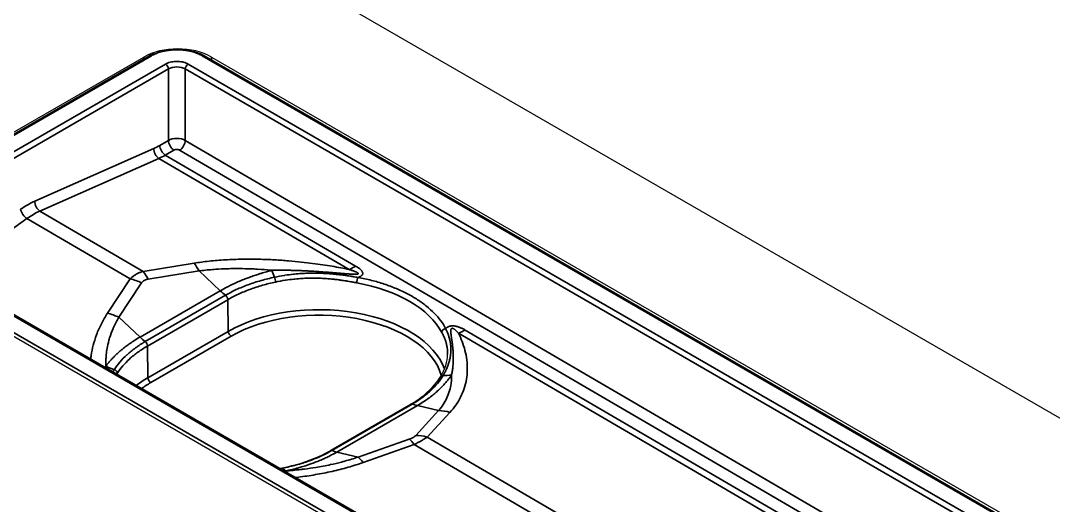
# Model space of a CAD drawing. Header units: millimetres. Extents: x 68 to 2000, y 100 to 2870.
# Drawn here: x 1221.6 to 1286.1, y 931.3 to 961.6 of the extents above; entities that cross this region are included whole.
import ezdxf

# ---------------------------------------------------------------- set-up
doc = ezdxf.new("R2010")
doc.units = ezdxf.units.MM
doc.header["$LTSCALE"] = 10
doc.layers.add('_Sichtbarkanten', color=7, linetype='Continuous', lineweight=25)
doc.layers.add('Sichtbar schmal (ISO)', color=7, linetype='Continuous', lineweight=35)

msp = doc.modelspace()

# ---------------------------------------------------------------- linework, layer by layer
at = {"layer": '_Sichtbarkanten'}
for p, q in [((1221.764, 974.182), (1539.962, 790.47)), ((1211.963, 949.219), (1229.647, 959.429)), ((1212.218, 949.483), (1229.295, 959.342)), ((1233.079, 959.429), (1514.514, 796.943)), ((1233.537, 959.342), (1514.259, 797.267)), ((1494.532, 785.413), (1213.109, 947.893)), ((1492.939, 784.959), (1212.218, 947.033)), ((1245.979, 937.656), (1240.955, 934.755))]:
    msp.add_line(p, q, dxfattribs=at)
msp.add_ellipse((1231.416, 958.117), major_axis=(-3, 0), ratio=0.57735, start_param=3.926991, end_param=5.497787, dxfattribs=at)
for points in [[(1229.647, 959.429), (1229.741, 959.484), (1229.842, 959.533), (1229.948, 959.577)], [(1247.837, 939.363), (1248.123, 939.835), (1248.272, 940.317), (1248.281, 940.772)], [(1237.786, 933.646), (1237.842, 933.656), (1237.899, 933.667), (1237.955, 933.678)]]:
    msp.add_open_spline(points, degree=3, dxfattribs=at)
for points, knots in [([(1232.354, 959.72), (1232.458, 959.692), (1232.558, 959.661), (1232.806, 959.57), (1232.949, 959.504), (1233.079, 959.429)], [0.5790483, 0.5790483, 0.5790483, 0.5790483, 0.646482, 0.646482, 0.7526541, 0.7526541, 0.7526541, 0.7526541]), ([(1245.979, 937.656), (1246.582, 938.004), (1247.091, 938.415), (1247.607, 939.018), (1247.731, 939.189), (1247.837, 939.363)], [0, 0, 0, 0, 0.5178966, 0.5178966, 0.7138598, 0.7138598, 0.7138598, 0.7138598]), ([(1237.955, 933.678), (1238.771, 933.837), (1239.548, 934.08), (1240.483, 934.499), (1240.726, 934.623), (1240.955, 934.755)], [0, 0, 0, 0, 0.5207502, 0.5207502, 0.7170145, 0.7170145, 0.7170145, 0.7170145])]:
    msp.add_open_spline(points, degree=3, knots=knots, dxfattribs=at)
at = {"layer": 'Sichtbar schmal (ISO)'}
for p, q in [((1229.772, 959.417), (1212.088, 949.207)), ((1230.656, 958.9), (1212.984, 948.697)), ((1229.295, 959.342), (1229.295, 959.226)), ((1232.07, 958.9), (1513.493, 796.42)), ((1514.389, 796.93), (1232.954, 959.417)), ((1233.537, 959.165), (1233.537, 959.342)), ((1230.833, 958.597), (1213.161, 948.394)), ((1230.833, 958.597), (1230.833, 954.131)), ((1513.316, 796.118), (1231.893, 958.597)), ((1231.893, 958.597), (1231.893, 954.13)), ((1230.833, 954.131), (1230.291, 953.819)), ((1338.016, 892.207), (1231.893, 954.13)), ((1229.928, 953.633), (1222.492, 950.342)), ((1231.184, 953.527), (1230.643, 953.215)), ((1230.643, 953.215), (1242.533, 946.278)), ((1337.66, 891.603), (1231.538, 953.526)), ((1230.239, 953.009), (1222.803, 949.717)), ((1230.239, 953.009), (1242.13, 946.072)), ((1221.996, 949.251), (1216.966, 945.666)), ((1228.451, 945.485), (1221.996, 949.251)), ((1229.258, 945.951), (1222.803, 949.717)), ((1212.088, 947.37), (1493.523, 784.884)), ((1494.407, 785.401), (1212.984, 947.88)), ((1232.445, 946.462), (1229.258, 945.951)), ((1228.451, 945.485), (1227.027, 943.334)), ((1232.751, 945.977), (1229.564, 945.466)), ((1232.751, 945.977), (1234.077, 944.742)), ((1229.161, 945.233), (1227.737, 943.082)), ((1234.077, 944.742), (1229.064, 941.848)), ((1234.403, 944.459), (1229.389, 941.564)), ((1234.548, 944.182), (1229.527, 941.284)), ((1234.577, 942.204), (1234.548, 944.182)), ((1227.737, 943.082), (1229.064, 941.848)), ((1234.577, 942.204), (1229.557, 939.305)), ((1325.618, 897.807), (1249.376, 942.286)), ((1234.754, 941.901), (1229.734, 939.003)), ((1325.215, 897.6), (1248.973, 942.08)), ((1229.557, 939.305), (1229.527, 941.284)), ((1241.045, 934.758), (1246.072, 937.66)), ((1246.392, 937.566), (1241.365, 934.663)), ((1246.295, 935.705), (1247.72, 937.25)), ((1247.72, 937.25), (1246.392, 937.566)), ((1247.005, 935.598), (1248.43, 937.143)), ((1242.693, 934.348), (1245.891, 935.472)), ((1243, 934.008), (1246.198, 935.132)), ((1311.536, 897.014), (1246.198, 935.132)), ((1312.343, 897.479), (1247.005, 935.598)), ((1242.693, 934.348), (1241.365, 934.663))]:
    msp.add_line(p, q, dxfattribs=at)
for centre, major_axis, ratio, start_param, end_param in [((1229.772, 959.213), (-0.125, 0.217), 0.57735, 5.497787, 6.283185), ((1230.656, 958.696), (0.125, -0.217), 0.57735, 0.802851, 2.356194), ((1232.07, 958.696), (-0.125, -0.217), 0.57735, 3.926991, 5.480334), ((1232.954, 959.213), (0.125, 0.217), 0.57735, 0, 0.785398), ((1231.363, 958.287), (-0.75, 0), 0.584359, 3.927157, 5.497639), ((1230.236, 957.524), (-2.19, -3.93), 0.587338, 0.662122, 0.776517), ((1230.645, 953.622), (-0.25, 0.433), 0.57735, 0.802851, 2.350959), ((1231.363, 953.831), (-0.75, 0.001), 0.564858, 3.927945, 5.498499), ((1231.186, 953.934), (-0.25, 0.433), 0.57735, 0.802851, 2.350959), ((1231.54, 953.933), (0.252, 0.432), 0.574372, 3.929641, 5.482984), ((1230.281, 953.436), (-0.202, 0.457), 0.638319, 0.867947, 2.416202), ((1230.589, 957.327), (-2.442, -4.362), 0.586051, 0.663298, 0.777689), ((1222.115, 945.587), (-2.676, -4.803), 0.587338, 3.803714, 4.032507), ((1222.845, 950.145), (-0.202, 0.457), 0.638319, 0.867947, 2.416202), ((1221.958, 949.632), (-0.29, 0.407), 0.508834, 0.750857, 2.299113), ((1222.469, 945.39), (-2.424, -4.371), 0.588623, 3.802531, 4.031336), ((1232.234, 944.323), (0.396, -2.468), 0.393811, 2.240031, 2.552528), ((1237.783, 948.976), (-0.844, 4.928), 0.2363, 2.173153, 2.288257), ((1242.552, 950.35), (-2.52, -4.319), 0.574314, 0.673631, 0.787998), ((1228.644, 943.579), (2.085, -1.38), 0.678392, 1.764791, 2.077288), ((1229.047, 943.812), (0.396, -2.468), 0.393812, 2.240031, 2.552527), ((1237.445, 945.416), (0.052, -0.244), 0.269756, 0.94211, 2.277777), ((1242.685, 945.368), (-0.045, -0.246), 0.23833, 3.782078, 5.332977), ((1235.111, 948.049), (-2.5, 4.33), 0.57735, 2.059502, 2.154544), ((1240.236, 940.78), (8.044, -0.038), 0.580459, 0.302764, 1.273865), ((1240.237, 938.936), (8.004, 0), 0.57735, 0.199414, 2.356194), ((1240.237, 938.736), (7.754, 0), 0.57735, 0.161447, 2.356194), ((1227.22, 941.428), (2.085, -1.38), 0.678392, 1.764791, 2.077288), ((1234.754, 942.105), (-0.125, 0.217), 0.57735, 0.802851, 2.356194), ((1248.16, 942.175), (-0.221, -0.117), 0.777335, 4.316243, 5.872026), ((1249.394, 946.358), (2.519, 4.319), 0.574305, 3.815214, 3.929583), ((1230.097, 945.155), (-2.5, 4.33), 0.57735, 2.059502, 2.154544), ((1229.352, 941.383), (0.121, -0.219), 0.577897, 0.813796, 2.165345), ((1228.487, 943.609), (4.439, -2.301), 0.78055, 4.764642, 4.879746), ((1227.404, 939.619), (0.212, -0.133), 0.773952, 0.466575, 1.802244), ((1235.217, 936.038), (-8.004, 0), 0.57735, 5.497787, 5.637259), ((1235.217, 935.837), (-7.754, 0), 0.57735, 5.497787, 5.609846), ((1229.734, 939.207), (-0.125, 0.217), 0.57735, 0.802851, 2.356194), ((1248.05, 939.233), (-0.214, 0.13), 0.76132, 5.358489, 6.283188), ((1247.001, 943.601), (-4.437, 2.305), 0.780416, 2.166146, 2.280298), ((1246.104, 937.439), (-0.125, 0.217), 0.589755, 5.691361, 6.283682), ((1245.394, 942.058), (-2.5, 4.33), 0.57735, 2.549208, 2.642415), ((1248.219, 935.004), (-1.838, 1.695), 0.802198, 5.25698, 5.569476), ((1246.794, 933.459), (-1.838, 1.695), 0.802198, 5.25698, 5.569476), ((1246.391, 933.226), (-0.829, 2.359), 0.270007, 5.552685, 5.865182), ((1240.366, 939.156), (-2.5, 4.33), 0.57735, 2.549208, 2.642415), ((1243.192, 932.101), (-0.829, 2.359), 0.270006, 5.552685, 5.865181), ((1237.7, 938.231), (0.846, -4.928), 0.23675, 5.857087, 5.971233)]:
    msp.add_ellipse(centre, major_axis=major_axis, ratio=ratio, start_param=start_param, end_param=end_param, dxfattribs=at)
for points, knots in [([(1232.954, 959.417), (1232.878, 959.461), (1232.798, 959.501), (1232.713, 959.538), (1232.627, 959.575), (1232.537, 959.608), (1232.443, 959.638), (1232.35, 959.667), (1232.254, 959.693), (1232.154, 959.714), (1232.055, 959.736), (1231.954, 959.753), (1231.85, 959.767), (1231.847, 959.767), (1231.845, 959.767), (1231.842, 959.768), (1231.741, 959.78), (1231.639, 959.789), (1231.536, 959.794), (1231.532, 959.794), (1231.528, 959.794), (1231.524, 959.794), (1231.422, 959.798), (1231.321, 959.799), (1231.219, 959.795), (1231.214, 959.795), (1231.208, 959.794), (1231.202, 959.794), (1231.102, 959.79), (1231.003, 959.782), (1230.905, 959.77), (1230.898, 959.769), (1230.891, 959.769), (1230.884, 959.768), (1230.788, 959.756), (1230.692, 959.74), (1230.6, 959.72), (1230.592, 959.719), (1230.583, 959.717), (1230.575, 959.715), (1230.482, 959.695), (1230.392, 959.672), (1230.304, 959.645), (1230.297, 959.643), (1230.29, 959.64), (1230.283, 959.638), (1230.193, 959.61), (1230.107, 959.578), (1230.025, 959.543), (1230.021, 959.541), (1230.017, 959.54), (1230.013, 959.538), (1229.928, 959.501), (1229.848, 959.461), (1229.772, 959.417)], [0, 0, 0, 0, 0.090909, 0.090909, 0.090909, 0.181748, 0.181748, 0.181748, 0.271516, 0.271516, 0.271516, 0.361211, 0.361211, 0.361211, 0.363636, 0.363636, 0.363636, 0.450924, 0.450924, 0.450924, 0.454545, 0.454545, 0.454545, 0.540645, 0.540645, 0.540645, 0.545455, 0.545455, 0.545455, 0.63041, 0.63041, 0.63041, 0.636364, 0.636364, 0.636364, 0.719986, 0.719986, 0.719986, 0.727273, 0.727273, 0.727273, 0.811363, 0.811363, 0.811363, 0.818182, 0.818182, 0.818182, 0.904885, 0.904885, 0.904885, 0.909091, 0.909091, 0.909091, 1, 1, 1, 1]), ([(1232.07, 958.9), (1232.03, 958.923), (1231.986, 958.944), (1231.939, 958.963), (1231.892, 958.982), (1231.841, 958.999), (1231.788, 959.014), (1231.735, 959.028), (1231.68, 959.04), (1231.623, 959.049), (1231.566, 959.058), (1231.509, 959.064), (1231.451, 959.066), (1231.393, 959.069), (1231.335, 959.069), (1231.277, 959.067), (1231.219, 959.064), (1231.162, 959.058), (1231.105, 959.049), (1231.048, 959.04), (1230.993, 959.029), (1230.94, 959.014), (1230.886, 959), (1230.835, 958.983), (1230.788, 958.964), (1230.74, 958.944), (1230.697, 958.923), (1230.656, 958.9)], [0, 0, 0, 0, 0.111111, 0.111111, 0.111111, 0.222222, 0.222222, 0.222222, 0.333333, 0.333333, 0.333333, 0.444444, 0.444444, 0.444444, 0.555556, 0.555556, 0.555556, 0.666667, 0.666667, 0.666667, 0.777778, 0.777778, 0.777778, 0.888889, 0.888889, 0.888889, 1, 1, 1, 1]), ([(1237.302, 946.019), (1237.278, 946.022), (1237.253, 946.024), (1237.229, 946.026), (1236.966, 946.051), (1236.694, 946.071), (1236.414, 946.088), (1236.318, 946.093), (1236.221, 946.098), (1236.123, 946.103), (1235.909, 946.112), (1235.691, 946.119), (1235.471, 946.122), (1235.298, 946.125), (1235.123, 946.126), (1234.95, 946.124), (1234.803, 946.123), (1234.658, 946.12), (1234.513, 946.116), (1234.268, 946.109), (1234.027, 946.097), (1233.793, 946.081), (1233.725, 946.076), (1233.657, 946.071), (1233.59, 946.066), (1233.295, 946.042), (1233.016, 946.012), (1232.751, 945.977)], [0.0000012, 0.0000012, 0.0000012, 0.0000012, 0.0169782, 0.0169782, 0.0169782, 0.2, 0.2, 0.2, 0.2626292, 0.2626292, 0.2626292, 0.4, 0.4, 0.4, 0.5086743, 0.5086743, 0.5086743, 0.6, 0.6, 0.6, 0.7546445, 0.7546445, 0.7546445, 0.8, 0.8, 0.8, 1, 1, 1, 1]), ([(1237.302, 946.019), (1237.27, 946.011), (1237.239, 946.002), (1237.207, 945.993), (1237.124, 945.971), (1237.041, 945.948), (1236.959, 945.924), (1236.846, 945.891), (1236.734, 945.858), (1236.623, 945.823), (1236.594, 945.814), (1236.564, 945.805), (1236.535, 945.796), (1236.454, 945.77), (1236.374, 945.744), (1236.295, 945.718), (1236.187, 945.682), (1236.08, 945.645), (1235.972, 945.606), (1235.941, 945.595), (1235.909, 945.584), (1235.878, 945.572), (1235.801, 945.544), (1235.722, 945.514), (1235.643, 945.484), (1235.531, 945.44), (1235.416, 945.394), (1235.296, 945.344), (1235.279, 945.336), (1235.262, 945.329), (1235.245, 945.322), (1235.142, 945.278), (1235.035, 945.23), (1234.924, 945.179), (1234.833, 945.138), (1234.74, 945.093), (1234.644, 945.045), (1234.603, 945.025), (1234.561, 945.004), (1234.519, 944.982), (1234.377, 944.91), (1234.229, 944.83), (1234.077, 944.742)], [0.0000016, 0.0000016, 0.0000016, 0.0000016, 0.0305724, 0.0305724, 0.0305724, 0.1111111, 0.1111111, 0.1111111, 0.2222222, 0.2222222, 0.2222222, 0.2516769, 0.2516769, 0.2516769, 0.3333333, 0.3333333, 0.3333333, 0.4444444, 0.4444444, 0.4444444, 0.4764553, 0.4764553, 0.4764553, 0.5555556, 0.5555556, 0.5555556, 0.6666667, 0.6666667, 0.6666667, 0.6824604, 0.6824604, 0.6824604, 0.7777778, 0.7777778, 0.7777778, 0.8556233, 0.8556233, 0.8556233, 0.8888889, 0.8888889, 0.8888889, 1, 1, 1, 1]), ([(1242.13, 946.072), (1242.162, 946.061), (1242.194, 946.051), (1242.223, 946.042), (1242.252, 946.032), (1242.28, 946.023), (1242.307, 946.013), (1242.333, 946.004), (1242.358, 945.995), (1242.382, 945.987), (1242.405, 945.978), (1242.428, 945.97), (1242.449, 945.962), (1242.47, 945.953), (1242.489, 945.945), (1242.508, 945.938), (1242.526, 945.93), (1242.543, 945.923), (1242.559, 945.916), (1242.575, 945.908), (1242.59, 945.901), (1242.603, 945.895), (1242.617, 945.888), (1242.629, 945.881), (1242.64, 945.875), (1242.65, 945.869), (1242.66, 945.863), (1242.668, 945.857), (1242.676, 945.851), (1242.682, 945.846), (1242.687, 945.841), (1242.693, 945.836), (1242.696, 945.831), (1242.699, 945.827), (1242.701, 945.823), (1242.703, 945.819), (1242.703, 945.815), (1242.703, 945.811), (1242.701, 945.807), (1242.699, 945.804), (1242.696, 945.801), (1242.692, 945.798), (1242.687, 945.795), (1242.681, 945.792), (1242.674, 945.789), (1242.664, 945.786), (1242.655, 945.784), (1242.644, 945.781), (1242.631, 945.78), (1242.63, 945.779), (1242.628, 945.779), (1242.626, 945.779), (1242.614, 945.777), (1242.601, 945.776), (1242.587, 945.775), (1242.585, 945.775), (1242.583, 945.775), (1242.58, 945.775), (1242.566, 945.774), (1242.55, 945.773), (1242.533, 945.773), (1242.53, 945.773), (1242.527, 945.773), (1242.524, 945.772), (1242.506, 945.772), (1242.488, 945.772), (1242.468, 945.772), (1242.464, 945.772), (1242.461, 945.772), (1242.457, 945.772), (1242.437, 945.773), (1242.416, 945.773), (1242.394, 945.774), (1242.39, 945.774), (1242.385, 945.774), (1242.381, 945.774), (1242.359, 945.775), (1242.335, 945.776), (1242.311, 945.777), (1242.306, 945.777), (1242.301, 945.777), (1242.296, 945.778), (1242.272, 945.779), (1242.246, 945.78), (1242.22, 945.782), (1242.214, 945.782), (1242.209, 945.782), (1242.203, 945.783), (1242.176, 945.784), (1242.149, 945.786), (1242.121, 945.788), (1242.114, 945.788), (1242.107, 945.789), (1242.1, 945.789), (1242.072, 945.791), (1242.042, 945.793), (1242.011, 945.796), (1242.004, 945.796), (1241.996, 945.797), (1241.988, 945.797), (1241.957, 945.8), (1241.925, 945.802), (1241.891, 945.805), (1241.882, 945.806), (1241.874, 945.806), (1241.865, 945.807), (1241.831, 945.81), (1241.796, 945.812), (1241.759, 945.815), (1241.749, 945.816), (1241.739, 945.817), (1241.729, 945.818), (1241.692, 945.821), (1241.654, 945.824), (1241.614, 945.827), (1241.603, 945.828), (1241.591, 945.829), (1241.58, 945.83), (1241.54, 945.834), (1241.498, 945.837), (1241.455, 945.841), (1241.442, 945.842), (1241.429, 945.843), (1241.416, 945.844), (1241.373, 945.848), (1241.328, 945.851), (1241.281, 945.855), (1241.266, 945.856), (1241.251, 945.858), (1241.236, 945.859), (1241.189, 945.863), (1241.141, 945.867), (1241.09, 945.871), (1241.073, 945.872), (1241.056, 945.874), (1241.039, 945.875), (1240.988, 945.879), (1240.935, 945.883), (1240.88, 945.888), (1240.861, 945.889), (1240.842, 945.891), (1240.823, 945.892), (1240.767, 945.897), (1240.71, 945.901), (1240.651, 945.906), (1240.629, 945.907), (1240.607, 945.909), (1240.585, 945.91), (1240.525, 945.915), (1240.463, 945.919), (1240.399, 945.924), (1240.375, 945.926), (1240.35, 945.927), (1240.325, 945.929), (1240.26, 945.934), (1240.193, 945.938), (1240.124, 945.943), (1240.097, 945.944), (1240.069, 945.946), (1240.041, 945.948), (1239.971, 945.952), (1239.898, 945.957), (1239.823, 945.961), (1239.792, 945.963), (1239.761, 945.965), (1239.73, 945.966), (1239.654, 945.971), (1239.576, 945.975), (1239.495, 945.979), (1239.46, 945.98), (1239.425, 945.982), (1239.39, 945.984), (1239.308, 945.988), (1239.223, 945.991), (1239.136, 945.995), (1239.097, 945.996), (1239.058, 945.998), (1239.018, 945.999), (1238.929, 946.003), (1238.838, 946.006), (1238.743, 946.008), (1238.7, 946.01), (1238.655, 946.011), (1238.611, 946.012), (1238.514, 946.014), (1238.415, 946.017), (1238.313, 946.018), (1238.263, 946.019), (1238.213, 946.02), (1238.162, 946.02), (1238.057, 946.022), (1237.948, 946.022), (1237.834, 946.023), (1237.778, 946.023), (1237.721, 946.023), (1237.662, 946.023), (1237.546, 946.022), (1237.426, 946.021), (1237.302, 946.019)], [0, 0, 0, 0, 0.02439, 0.02439, 0.02439, 0.04878, 0.04878, 0.04878, 0.073171, 0.073171, 0.073171, 0.097561, 0.097561, 0.097561, 0.121951, 0.121951, 0.121951, 0.146341, 0.146341, 0.146341, 0.170732, 0.170732, 0.170732, 0.195122, 0.195122, 0.195122, 0.219512, 0.219512, 0.219512, 0.243902, 0.243902, 0.243902, 0.268293, 0.268293, 0.268293, 0.292683, 0.292683, 0.292683, 0.317073, 0.317073, 0.317073, 0.341463, 0.341463, 0.341463, 0.365854, 0.365854, 0.365854, 0.390244, 0.390244, 0.390244, 0.393518, 0.393518, 0.393518, 0.414634, 0.414634, 0.414634, 0.418112, 0.418112, 0.418112, 0.439024, 0.439024, 0.439024, 0.442703, 0.442703, 0.442703, 0.463415, 0.463415, 0.463415, 0.467296, 0.467296, 0.467296, 0.487805, 0.487805, 0.487805, 0.491893, 0.491893, 0.491893, 0.512195, 0.512195, 0.512195, 0.516493, 0.516493, 0.516493, 0.536585, 0.536585, 0.536585, 0.541088, 0.541088, 0.541088, 0.560976, 0.560976, 0.560976, 0.565682, 0.565682, 0.565682, 0.585366, 0.585366, 0.585366, 0.590276, 0.590276, 0.590276, 0.609756, 0.609756, 0.609756, 0.61487, 0.61487, 0.61487, 0.634146, 0.634146, 0.634146, 0.639465, 0.639465, 0.639465, 0.658537, 0.658537, 0.658537, 0.66406, 0.66406, 0.66406, 0.682927, 0.682927, 0.682927, 0.688655, 0.688655, 0.688655, 0.707317, 0.707317, 0.707317, 0.713249, 0.713249, 0.713249, 0.731707, 0.731707, 0.731707, 0.737844, 0.737844, 0.737844, 0.756098, 0.756098, 0.756098, 0.762438, 0.762438, 0.762438, 0.780488, 0.780488, 0.780488, 0.787032, 0.787032, 0.787032, 0.804878, 0.804878, 0.804878, 0.811627, 0.811627, 0.811627, 0.829268, 0.829268, 0.829268, 0.836222, 0.836222, 0.836222, 0.853659, 0.853659, 0.853659, 0.860817, 0.860817, 0.860817, 0.878049, 0.878049, 0.878049, 0.885411, 0.885411, 0.885411, 0.902439, 0.902439, 0.902439, 0.910011, 0.910011, 0.910011, 0.926829, 0.926829, 0.926829, 0.934609, 0.934609, 0.934609, 0.95122, 0.95122, 0.95122, 0.959197, 0.959197, 0.959197, 0.97561, 0.97561, 0.97561, 0.983776, 0.983776, 0.983776, 1, 1, 1, 1]), ([(1242.533, 946.278), (1242.56, 946.262), (1242.586, 946.246), (1242.611, 946.231), (1242.635, 946.216), (1242.658, 946.201), (1242.68, 946.186), (1242.702, 946.171), (1242.722, 946.156), (1242.742, 946.142), (1242.761, 946.128), (1242.779, 946.114), (1242.796, 946.1), (1242.813, 946.086), (1242.828, 946.072), (1242.843, 946.058), (1242.857, 946.045), (1242.871, 946.032), (1242.883, 946.018), (1242.895, 946.005), (1242.906, 945.992), (1242.916, 945.979), (1242.926, 945.967), (1242.935, 945.954), (1242.943, 945.941), (1242.951, 945.929), (1242.957, 945.916), (1242.963, 945.904), (1242.968, 945.892), (1242.972, 945.88), (1242.975, 945.868), (1242.978, 945.857), (1242.98, 945.845), (1242.98, 945.834), (1242.981, 945.823), (1242.98, 945.813), (1242.979, 945.802), (1242.977, 945.792), (1242.975, 945.782), (1242.971, 945.772), (1242.967, 945.762), (1242.963, 945.753), (1242.957, 945.743), (1242.951, 945.733), (1242.943, 945.723), (1242.935, 945.713), (1242.926, 945.703), (1242.915, 945.693), (1242.903, 945.683), (1242.891, 945.673), (1242.877, 945.663), (1242.862, 945.653), (1242.847, 945.643), (1242.83, 945.634), (1242.812, 945.625), (1242.793, 945.615), (1242.774, 945.606), (1242.753, 945.597), (1242.732, 945.589), (1242.709, 945.58), (1242.686, 945.572)], [0, 0, 0, 0, 0.05, 0.05, 0.05, 0.1, 0.1, 0.1, 0.15, 0.15, 0.15, 0.2, 0.2, 0.2, 0.25, 0.25, 0.25, 0.3, 0.3, 0.3, 0.35, 0.35, 0.35, 0.4, 0.4, 0.4, 0.45, 0.45, 0.45, 0.5, 0.5, 0.5, 0.55, 0.55, 0.55, 0.6, 0.6, 0.6, 0.65, 0.65, 0.65, 0.7, 0.7, 0.7, 0.75, 0.75, 0.75, 0.8, 0.8, 0.8, 0.85, 0.85, 0.85, 0.9, 0.9, 0.9, 0.95, 0.95, 0.95, 1, 1, 1, 1]), ([(1229.258, 945.951), (1229.193, 945.933), (1229.13, 945.911), (1229.07, 945.888), (1229.01, 945.865), (1228.952, 945.839), (1228.897, 945.811), (1228.842, 945.783), (1228.789, 945.752), (1228.738, 945.719), (1228.687, 945.686), (1228.638, 945.65), (1228.59, 945.611), (1228.542, 945.572), (1228.496, 945.53), (1228.451, 945.485)], [0.000001, 0.000001, 0.000001, 0.000001, 0.2, 0.2, 0.2, 0.4, 0.4, 0.4, 0.6, 0.6, 0.6, 0.8, 0.8, 0.8, 1, 1, 1, 1]), ([(1229.564, 945.466), (1229.526, 945.459), (1229.455, 945.443), (1229.363, 945.408), (1229.284, 945.362), (1229.216, 945.305), (1229.178, 945.258), (1229.161, 945.233)], [0.0000019, 0.0000019, 0.0000019, 0.0000019, 0.2, 0.4, 0.6, 0.8, 1, 1, 1, 1]), ([(1237.461, 945.585), (1237.177, 945.525), (1236.898, 945.456), (1236.626, 945.378), (1236.352, 945.3), (1236.085, 945.214), (1235.827, 945.119), (1235.569, 945.024), (1235.319, 944.92), (1235.081, 944.81), (1234.844, 944.7), (1234.617, 944.583), (1234.403, 944.459)], [0, 0, 0, 0, 0.248767, 0.248767, 0.248767, 0.499446, 0.499446, 0.499446, 0.749957, 0.749957, 0.749957, 1, 1, 1, 1]), ([(1242.686, 945.572), (1242.644, 945.579), (1242.599, 945.586), (1242.552, 945.594), (1242.549, 945.594), (1242.547, 945.595), (1242.545, 945.595), (1242.499, 945.603), (1242.451, 945.611), (1242.399, 945.619), (1242.394, 945.62), (1242.388, 945.621), (1242.382, 945.622), (1242.333, 945.63), (1242.282, 945.638), (1242.228, 945.647), (1242.218, 945.648), (1242.207, 945.65), (1242.196, 945.651), (1242.146, 945.659), (1242.093, 945.667), (1242.037, 945.676), (1242.021, 945.678), (1242.005, 945.68), (1241.988, 945.683), (1241.936, 945.69), (1241.882, 945.698), (1241.826, 945.706), (1241.803, 945.709), (1241.78, 945.712), (1241.757, 945.715), (1241.704, 945.722), (1241.649, 945.729), (1241.593, 945.736), (1241.563, 945.74), (1241.532, 945.743), (1241.5, 945.747), (1241.447, 945.753), (1241.393, 945.759), (1241.337, 945.765), (1241.298, 945.769), (1241.258, 945.773), (1241.216, 945.777), (1241.164, 945.782), (1241.111, 945.787), (1241.056, 945.792), (1241.006, 945.796), (1240.954, 945.8), (1240.902, 945.804), (1240.851, 945.808), (1240.799, 945.811), (1240.746, 945.815), (1240.683, 945.819), (1240.619, 945.822), (1240.552, 945.825), (1240.504, 945.828), (1240.455, 945.83), (1240.405, 945.832), (1240.327, 945.835), (1240.247, 945.837), (1240.164, 945.838), (1240.119, 945.839), (1240.074, 945.84), (1240.028, 945.84), (1239.932, 945.841), (1239.834, 945.84), (1239.731, 945.839), (1239.692, 945.838), (1239.652, 945.837), (1239.612, 945.836), (1239.495, 945.833), (1239.374, 945.828), (1239.248, 945.821), (1239.216, 945.82), (1239.184, 945.818), (1239.152, 945.816), (1239.011, 945.807), (1238.863, 945.795), (1238.709, 945.779), (1238.687, 945.777), (1238.665, 945.775), (1238.643, 945.773), (1238.475, 945.755), (1238.299, 945.732), (1238.114, 945.704), (1238.103, 945.703), (1238.092, 945.701), (1238.081, 945.699), (1237.884, 945.669), (1237.676, 945.631), (1237.461, 945.585)], [0, 0, 0, 0, 0.0625, 0.0625, 0.0625, 0.0654165, 0.0654165, 0.0654165, 0.125, 0.125, 0.125, 0.1314929, 0.1314929, 0.1314929, 0.1875, 0.1875, 0.1875, 0.1982752, 0.1982752, 0.1982752, 0.25, 0.25, 0.25, 0.2650897, 0.2650897, 0.2650897, 0.3125, 0.3125, 0.3125, 0.3317574, 0.3317574, 0.3317574, 0.375, 0.375, 0.375, 0.3984009, 0.3984009, 0.3984009, 0.4375, 0.4375, 0.4375, 0.4650881, 0.4650881, 0.4650881, 0.5, 0.5, 0.5, 0.5318572, 0.5318572, 0.5318572, 0.5625, 0.5625, 0.5625, 0.5987144, 0.5987144, 0.5987144, 0.625, 0.625, 0.625, 0.6656738, 0.6656738, 0.6656738, 0.6875, 0.6875, 0.6875, 0.7327477, 0.7327477, 0.7327477, 0.75, 0.75, 0.75, 0.7999678, 0.7999678, 0.7999678, 0.8125, 0.8125, 0.8125, 0.8671806, 0.8671806, 0.8671806, 0.875, 0.875, 0.875, 0.9340318, 0.9340318, 0.9340318, 0.9375, 0.9375, 0.9375, 0.9999996, 0.9999996, 0.9999996, 0.9999996]), ([(1242.611, 945.234), (1242.57, 945.241), (1242.526, 945.249), (1242.479, 945.258), (1242.477, 945.258), (1242.474, 945.259), (1242.472, 945.259), (1242.427, 945.267), (1242.38, 945.276), (1242.33, 945.285), (1242.324, 945.286), (1242.319, 945.287), (1242.313, 945.288), (1242.265, 945.297), (1242.215, 945.306), (1242.162, 945.315), (1242.152, 945.317), (1242.142, 945.318), (1242.132, 945.32), (1242.082, 945.329), (1242.031, 945.337), (1241.977, 945.346), (1241.961, 945.349), (1241.945, 945.351), (1241.929, 945.354), (1241.879, 945.362), (1241.826, 945.37), (1241.772, 945.379), (1241.749, 945.382), (1241.727, 945.385), (1241.704, 945.389), (1241.653, 945.396), (1241.6, 945.404), (1241.546, 945.411), (1241.516, 945.415), (1241.486, 945.419), (1241.455, 945.423), (1241.404, 945.429), (1241.351, 945.436), (1241.297, 945.442), (1241.259, 945.447), (1241.22, 945.451), (1241.18, 945.455), (1241.129, 945.461), (1241.077, 945.466), (1241.024, 945.471), (1240.975, 945.476), (1240.925, 945.48), (1240.874, 945.485), (1240.825, 945.489), (1240.775, 945.493), (1240.723, 945.496), (1240.662, 945.501), (1240.599, 945.505), (1240.535, 945.508), (1240.488, 945.511), (1240.44, 945.514), (1240.391, 945.516), (1240.316, 945.519), (1240.238, 945.522), (1240.157, 945.524), (1240.114, 945.525), (1240.07, 945.526), (1240.025, 945.526), (1239.932, 945.528), (1239.836, 945.528), (1239.736, 945.527), (1239.698, 945.526), (1239.66, 945.526), (1239.62, 945.525), (1239.507, 945.522), (1239.389, 945.518), (1239.266, 945.512), (1239.236, 945.51), (1239.204, 945.509), (1239.173, 945.507), (1239.036, 945.498), (1238.893, 945.487), (1238.743, 945.473), (1238.722, 945.47), (1238.7, 945.468), (1238.678, 945.466), (1238.515, 945.449), (1238.344, 945.427), (1238.164, 945.4), (1238.153, 945.398), (1238.142, 945.397), (1238.132, 945.395), (1237.94, 945.365), (1237.738, 945.328), (1237.529, 945.283)], [0.0000001, 0.0000001, 0.0000001, 0.0000001, 0.0625, 0.0625, 0.0625, 0.0654174, 0.0654174, 0.0654174, 0.125, 0.125, 0.125, 0.1314931, 0.1314931, 0.1314931, 0.1875, 0.1875, 0.1875, 0.1982746, 0.1982746, 0.1982746, 0.25, 0.25, 0.25, 0.2650893, 0.2650893, 0.2650893, 0.3125, 0.3125, 0.3125, 0.331757, 0.331757, 0.331757, 0.375, 0.375, 0.375, 0.3984005, 0.3984005, 0.3984005, 0.4375, 0.4375, 0.4375, 0.4650877, 0.4650877, 0.4650877, 0.5, 0.5, 0.5, 0.5318567, 0.5318567, 0.5318567, 0.5625, 0.5625, 0.5625, 0.5987139, 0.5987139, 0.5987139, 0.625, 0.625, 0.625, 0.6656732, 0.6656732, 0.6656732, 0.6875, 0.6875, 0.6875, 0.7327472, 0.7327472, 0.7327472, 0.75, 0.75, 0.75, 0.7999672, 0.7999672, 0.7999672, 0.8125, 0.8125, 0.8125, 0.8671801, 0.8671801, 0.8671801, 0.875, 0.875, 0.875, 0.9340309, 0.9340309, 0.9340309, 0.9375, 0.9375, 0.9375, 1, 1, 1, 1]), ([(1248.161, 942.379), (1248.072, 942.545), (1247.866, 942.87), (1247.466, 943.337), (1246.982, 943.777), (1246.421, 944.184), (1245.787, 944.553), (1245.088, 944.881), (1244.334, 945.164), (1243.53, 945.398), (1242.972, 945.519), (1242.686, 945.572)], [0, 0, 0, 0, 0.1111111, 0.2222222, 0.3333333, 0.4444444, 0.5555556, 0.6666667, 0.7777778, 0.8888889, 1, 1, 1, 1]), ([(1237.529, 945.283), (1237.251, 945.224), (1236.979, 945.156), (1236.714, 945.08), (1236.446, 945.003), (1236.186, 944.918), (1235.934, 944.826), (1235.683, 944.733), (1235.441, 944.633), (1235.209, 944.525), (1234.977, 944.418), (1234.757, 944.303), (1234.548, 944.182)], [0, 0, 0, 0, 0.2490962, 0.2490962, 0.2490962, 0.5, 0.5, 0.5, 0.75, 0.75, 0.75, 1, 1, 1, 1]), ([(1234.403, 944.459), (1234.419, 944.446), (1234.434, 944.431), (1234.448, 944.415), (1234.463, 944.398), (1234.476, 944.38), (1234.488, 944.361), (1234.495, 944.351), (1234.501, 944.34), (1234.506, 944.33), (1234.511, 944.32), (1234.515, 944.311), (1234.519, 944.302), (1234.528, 944.281), (1234.535, 944.261), (1234.54, 944.241), (1234.544, 944.221), (1234.547, 944.201), (1234.548, 944.182)], [0, 0, 0, 0, 0.2, 0.2, 0.2, 0.4, 0.4, 0.4, 0.507718, 0.507718, 0.507718, 0.6, 0.6, 0.6, 0.8, 0.8, 0.8, 1, 1, 1, 1]), ([(1227.027, 943.334), (1226.887, 943.122), (1226.635, 942.69), (1226.328, 941.989), (1226.125, 941.32), (1226.026, 940.822), (1225.99, 940.547), (1225.98, 940.462)], [0, 0, 0, 0, 0.0769231, 0.1538462, 0.2307692, 0.3076923, 0.3436535, 0.3436535, 0.3436535, 0.3436535]), ([(1227.737, 943.082), (1227.614, 942.879), (1227.505, 942.67), (1227.408, 942.453), (1227.398, 942.429), (1227.388, 942.406), (1227.378, 942.382), (1227.294, 942.186), (1227.221, 941.985), (1227.162, 941.788), (1227.148, 941.74), (1227.134, 941.692), (1227.121, 941.645), (1227.074, 941.473), (1227.038, 941.306), (1227.009, 941.145), (1226.998, 941.077), (1226.987, 941.011), (1226.978, 940.945), (1226.96, 940.812), (1226.946, 940.682), (1226.938, 940.557), (1226.932, 940.477), (1226.928, 940.398), (1226.926, 940.32), (1226.923, 940.22), (1226.923, 940.122), (1226.926, 940.028)], [0, 0, 0, 0, 0.2, 0.2, 0.2, 0.2215193, 0.2215193, 0.2215193, 0.4, 0.4, 0.4, 0.4433487, 0.4433487, 0.4433487, 0.6, 0.6, 0.6, 0.6656176, 0.6656176, 0.6656176, 0.8, 0.8, 0.8, 0.8867383, 0.8867383, 0.8867383, 0.9999968, 0.9999968, 0.9999968, 0.9999968]), ([(1248.281, 940.772), (1248.282, 940.793), (1248.282, 940.813), (1248.282, 940.833), (1248.282, 940.863), (1248.281, 940.893), (1248.28, 940.921), (1248.279, 940.952), (1248.277, 940.982), (1248.275, 941.011), (1248.272, 941.043), (1248.269, 941.073), (1248.266, 941.103), (1248.263, 941.127), (1248.26, 941.15), (1248.257, 941.173), (1248.252, 941.205), (1248.247, 941.237), (1248.241, 941.267), (1248.238, 941.285), (1248.234, 941.303), (1248.231, 941.32), (1248.224, 941.353), (1248.217, 941.385), (1248.209, 941.415), (1248.206, 941.429), (1248.202, 941.442), (1248.199, 941.454), (1248.19, 941.487), (1248.181, 941.519), (1248.172, 941.55), (1248.169, 941.559), (1248.166, 941.568), (1248.163, 941.577), (1248.153, 941.61), (1248.142, 941.642), (1248.131, 941.672), (1248.129, 941.678), (1248.127, 941.684), (1248.125, 941.689), (1248.113, 941.722), (1248.1, 941.754), (1248.088, 941.784), (1248.087, 941.787), (1248.086, 941.789), (1248.085, 941.792), (1248.071, 941.824), (1248.058, 941.855), (1248.045, 941.885), (1248.031, 941.916), (1248.017, 941.946), (1248.004, 941.974), (1248.003, 941.975), (1248.002, 941.976), (1248.002, 941.977), (1247.988, 942.006), (1247.975, 942.033), (1247.962, 942.058), (1247.948, 942.085), (1247.934, 942.111), (1247.921, 942.136)], [0.3281358, 0.3281358, 0.3281358, 0.3281358, 0.3469632, 0.3469632, 0.3469632, 0.375, 0.375, 0.375, 0.4051231, 0.4051231, 0.4051231, 0.4375, 0.4375, 0.4375, 0.4633555, 0.4633555, 0.4633555, 0.5, 0.5, 0.5, 0.5216506, 0.5216506, 0.5216506, 0.5625, 0.5625, 0.5625, 0.5799973, 0.5799973, 0.5799973, 0.625, 0.625, 0.625, 0.6383475, 0.6383475, 0.6383475, 0.6875, 0.6875, 0.6875, 0.6966286, 0.6966286, 0.6966286, 0.75, 0.75, 0.75, 0.7548721, 0.7548721, 0.7548721, 0.8125, 0.8125, 0.8125, 0.8722906, 0.8722906, 0.8722906, 0.875, 0.875, 0.875, 0.9356381, 0.9356381, 0.9356381, 1, 1, 1, 1]), ([(1248, 939.441), (1248.071, 939.559), (1248.131, 939.672), (1248.182, 939.78), (1248.186, 939.789), (1248.191, 939.798), (1248.195, 939.807), (1248.24, 939.904), (1248.278, 939.996), (1248.31, 940.084), (1248.315, 940.101), (1248.321, 940.117), (1248.327, 940.133), (1248.354, 940.212), (1248.376, 940.287), (1248.395, 940.359), (1248.401, 940.381), (1248.406, 940.403), (1248.411, 940.424), (1248.427, 940.488), (1248.439, 940.549), (1248.449, 940.608), (1248.453, 940.634), (1248.457, 940.659), (1248.461, 940.684), (1248.468, 940.735), (1248.474, 940.784), (1248.478, 940.832), (1248.48, 940.861), (1248.482, 940.889), (1248.484, 940.917), (1248.486, 940.957), (1248.487, 940.997), (1248.488, 941.035), (1248.488, 941.066), (1248.488, 941.096), (1248.487, 941.126), (1248.487, 941.158), (1248.485, 941.189), (1248.484, 941.219), (1248.482, 941.251), (1248.479, 941.283), (1248.476, 941.314), (1248.474, 941.338), (1248.471, 941.362), (1248.469, 941.386), (1248.464, 941.419), (1248.46, 941.452), (1248.455, 941.483), (1248.452, 941.502), (1248.449, 941.52), (1248.445, 941.538), (1248.439, 941.572), (1248.433, 941.605), (1248.426, 941.637), (1248.423, 941.65), (1248.42, 941.664), (1248.417, 941.677), (1248.409, 941.711), (1248.4, 941.744), (1248.391, 941.776), (1248.389, 941.785), (1248.386, 941.795), (1248.384, 941.804), (1248.374, 941.838), (1248.364, 941.871), (1248.354, 941.903), (1248.352, 941.908), (1248.35, 941.914), (1248.348, 941.92), (1248.337, 941.954), (1248.326, 941.987), (1248.314, 942.018), (1248.313, 942.021), (1248.312, 942.023), (1248.311, 942.026), (1248.299, 942.06), (1248.287, 942.092), (1248.274, 942.122), (1248.262, 942.154), (1248.249, 942.185), (1248.237, 942.213), (1248.236, 942.215), (1248.236, 942.216), (1248.235, 942.217), (1248.222, 942.246), (1248.21, 942.274), (1248.198, 942.3), (1248.185, 942.327), (1248.173, 942.354), (1248.161, 942.379)], [0, 0, 0, 0, 0.057634, 0.057634, 0.057634, 0.0625, 0.0625, 0.0625, 0.115253, 0.115253, 0.115253, 0.125, 0.125, 0.125, 0.173021, 0.173021, 0.173021, 0.1875, 0.1875, 0.1875, 0.2309, 0.2309, 0.2309, 0.25, 0.25, 0.25, 0.288885, 0.288885, 0.288885, 0.3125, 0.3125, 0.3125, 0.346963, 0.346963, 0.346963, 0.375, 0.375, 0.375, 0.405123, 0.405123, 0.405123, 0.4375, 0.4375, 0.4375, 0.463355, 0.463355, 0.463355, 0.5, 0.5, 0.5, 0.521651, 0.521651, 0.521651, 0.5625, 0.5625, 0.5625, 0.579997, 0.579997, 0.579997, 0.625, 0.625, 0.625, 0.638348, 0.638348, 0.638348, 0.6875, 0.6875, 0.6875, 0.696629, 0.696629, 0.696629, 0.75, 0.75, 0.75, 0.754872, 0.754872, 0.754872, 0.8125, 0.8125, 0.8125, 0.872291, 0.872291, 0.872291, 0.875, 0.875, 0.875, 0.935638, 0.935638, 0.935638, 1, 1, 1, 1]), ([(1249.376, 942.286), (1249.348, 942.302), (1249.292, 942.334), (1249.211, 942.376), (1249.132, 942.413), (1249.056, 942.446), (1248.982, 942.474), (1248.91, 942.497), (1248.839, 942.517), (1248.77, 942.532), (1248.703, 942.542), (1248.639, 942.548), (1248.578, 942.548), (1248.524, 942.545), (1248.472, 942.538), (1248.419, 942.527), (1248.364, 942.509), (1248.309, 942.485), (1248.257, 942.455), (1248.207, 942.42), (1248.176, 942.393), (1248.161, 942.379)], [0.0000001, 0.0000001, 0.0000001, 0.0000001, 0.0526316, 0.1052632, 0.1578947, 0.2105263, 0.2631579, 0.3157895, 0.3684211, 0.4210526, 0.4736842, 0.5263158, 0.5789474, 0.6315789, 0.6842105, 0.7368421, 0.7894737, 0.8421053, 0.8947368, 0.9473684, 1, 1, 1, 1]), ([(1248.973, 942.08), (1248.957, 942.097), (1248.942, 942.114), (1248.927, 942.13), (1248.912, 942.147), (1248.898, 942.162), (1248.884, 942.176), (1248.869, 942.191), (1248.856, 942.205), (1248.842, 942.218), (1248.841, 942.219), (1248.84, 942.22), (1248.839, 942.221), (1248.827, 942.233), (1248.815, 942.244), (1248.803, 942.255), (1248.801, 942.256), (1248.8, 942.257), (1248.799, 942.258), (1248.787, 942.269), (1248.776, 942.279), (1248.765, 942.288), (1248.764, 942.289), (1248.762, 942.29), (1248.761, 942.291), (1248.75, 942.3), (1248.74, 942.308), (1248.73, 942.316), (1248.728, 942.317), (1248.726, 942.319), (1248.725, 942.32), (1248.715, 942.327), (1248.705, 942.334), (1248.696, 942.34), (1248.694, 942.342), (1248.693, 942.343), (1248.691, 942.344), (1248.682, 942.35), (1248.673, 942.355), (1248.664, 942.36), (1248.663, 942.361), (1248.661, 942.362), (1248.659, 942.363), (1248.651, 942.368), (1248.643, 942.372), (1248.635, 942.375), (1248.633, 942.376), (1248.631, 942.377), (1248.629, 942.378), (1248.622, 942.381), (1248.615, 942.384), (1248.608, 942.386), (1248.607, 942.386), (1248.605, 942.387), (1248.603, 942.388), (1248.597, 942.389), (1248.591, 942.391), (1248.585, 942.391), (1248.583, 942.392), (1248.582, 942.392), (1248.58, 942.392), (1248.575, 942.393), (1248.57, 942.393), (1248.565, 942.393), (1248.564, 942.393), (1248.562, 942.392), (1248.56, 942.392), (1248.556, 942.392), (1248.552, 942.391), (1248.547, 942.39), (1248.546, 942.389), (1248.544, 942.389), (1248.542, 942.388), (1248.538, 942.387), (1248.534, 942.385), (1248.531, 942.382), (1248.529, 942.381), (1248.527, 942.38), (1248.525, 942.379), (1248.522, 942.376), (1248.518, 942.373), (1248.515, 942.369), (1248.514, 942.367), (1248.512, 942.365), (1248.511, 942.363), (1248.508, 942.359), (1248.505, 942.354), (1248.503, 942.349), (1248.501, 942.346), (1248.5, 942.344), (1248.499, 942.341), (1248.497, 942.335), (1248.495, 942.33), (1248.493, 942.324), (1248.492, 942.32), (1248.491, 942.316), (1248.49, 942.312), (1248.489, 942.306), (1248.487, 942.299), (1248.486, 942.292), (1248.486, 942.288), (1248.485, 942.283), (1248.484, 942.278), (1248.484, 942.271), (1248.483, 942.263), (1248.483, 942.256), (1248.482, 942.25), (1248.482, 942.244), (1248.482, 942.238), (1248.482, 942.231), (1248.481, 942.223), (1248.481, 942.214), (1248.481, 942.208), (1248.482, 942.201), (1248.482, 942.194), (1248.482, 942.186), (1248.482, 942.177), (1248.483, 942.169), (1248.483, 942.161), (1248.483, 942.153), (1248.484, 942.145), (1248.484, 942.136), (1248.485, 942.127), (1248.486, 942.118), (1248.487, 942.109), (1248.487, 942.1), (1248.488, 942.091), (1248.489, 942.082), (1248.49, 942.073), (1248.491, 942.063), (1248.492, 942.053), (1248.493, 942.043), (1248.494, 942.032), (1248.495, 942.023), (1248.497, 942.013), (1248.498, 942.003), (1248.499, 941.992), (1248.501, 941.98), (1248.502, 941.968), (1248.504, 941.958), (1248.505, 941.947), (1248.506, 941.937), (1248.508, 941.924), (1248.51, 941.91), (1248.512, 941.896), (1248.513, 941.886), (1248.515, 941.875), (1248.516, 941.865), (1248.519, 941.85), (1248.521, 941.834), (1248.523, 941.818), (1248.525, 941.807), (1248.526, 941.796), (1248.528, 941.785), (1248.53, 941.768), (1248.533, 941.751), (1248.536, 941.733), (1248.537, 941.721), (1248.539, 941.71), (1248.541, 941.698), (1248.543, 941.679), (1248.546, 941.659), (1248.549, 941.639), (1248.551, 941.627), (1248.553, 941.615), (1248.554, 941.603), (1248.558, 941.581), (1248.561, 941.559), (1248.564, 941.535), (1248.566, 941.523), (1248.567, 941.511), (1248.569, 941.499), (1248.572, 941.474), (1248.576, 941.448), (1248.579, 941.422), (1248.581, 941.41), (1248.582, 941.397), (1248.584, 941.385), (1248.587, 941.356), (1248.591, 941.327), (1248.594, 941.297), (1248.596, 941.285), (1248.597, 941.272), (1248.598, 941.259), (1248.602, 941.227), (1248.605, 941.195), (1248.609, 941.161), (1248.61, 941.148), (1248.611, 941.136), (1248.612, 941.123), (1248.615, 941.087), (1248.619, 941.051), (1248.622, 941.013), (1248.622, 941), (1248.623, 940.988), (1248.624, 940.975), (1248.627, 940.935), (1248.63, 940.894), (1248.632, 940.852), (1248.632, 940.84), (1248.633, 940.827), (1248.634, 940.815), (1248.636, 940.77), (1248.637, 940.724), (1248.638, 940.677), (1248.639, 940.665), (1248.639, 940.652), (1248.639, 940.64), (1248.64, 940.59), (1248.64, 940.538), (1248.64, 940.484), (1248.639, 940.472), (1248.639, 940.461), (1248.639, 940.449), (1248.638, 940.392), (1248.636, 940.334), (1248.633, 940.272), (1248.632, 940.261), (1248.632, 940.25), (1248.631, 940.239), (1248.628, 940.175), (1248.623, 940.108), (1248.616, 940.039), (1248.615, 940.028), (1248.614, 940.018), (1248.613, 940.007), (1248.605, 939.935), (1248.596, 939.86), (1248.584, 939.782), (1248.583, 939.772), (1248.581, 939.762), (1248.58, 939.753), (1248.567, 939.671), (1248.551, 939.586), (1248.533, 939.498), (1248.531, 939.489), (1248.529, 939.481), (1248.527, 939.472)], [0, 0, 0, 0, 0.0243902, 0.0243902, 0.0243902, 0.0487805, 0.0487805, 0.0487805, 0.0731707, 0.0731707, 0.0731707, 0.0748433, 0.0748433, 0.0748433, 0.097561, 0.097561, 0.097561, 0.0997919, 0.0997919, 0.0997919, 0.1219512, 0.1219512, 0.1219512, 0.1247412, 0.1247412, 0.1247412, 0.1463415, 0.1463415, 0.1463415, 0.1496887, 0.1496887, 0.1496887, 0.1707317, 0.1707317, 0.1707317, 0.1746336, 0.1746336, 0.1746336, 0.195122, 0.195122, 0.195122, 0.1995774, 0.1995774, 0.1995774, 0.2195122, 0.2195122, 0.2195122, 0.2245265, 0.2245265, 0.2245265, 0.2439024, 0.2439024, 0.2439024, 0.2494911, 0.2494911, 0.2494911, 0.2682927, 0.2682927, 0.2682927, 0.2744777, 0.2744777, 0.2744777, 0.2926829, 0.2926829, 0.2926829, 0.2994198, 0.2994198, 0.2994198, 0.3170732, 0.3170732, 0.3170732, 0.3243039, 0.3243039, 0.3243039, 0.3414634, 0.3414634, 0.3414634, 0.3492553, 0.3492553, 0.3492553, 0.3658537, 0.3658537, 0.3658537, 0.3742197, 0.3742197, 0.3742197, 0.3902439, 0.3902439, 0.3902439, 0.3991713, 0.3991713, 0.3991713, 0.4146341, 0.4146341, 0.4146341, 0.4241031, 0.4241031, 0.4241031, 0.4390244, 0.4390244, 0.4390244, 0.4490535, 0.4490535, 0.4490535, 0.4634146, 0.4634146, 0.4634146, 0.4740086, 0.4740086, 0.4740086, 0.4878049, 0.4878049, 0.4878049, 0.4989618, 0.4989618, 0.4989618, 0.5121951, 0.5121951, 0.5121951, 0.5239039, 0.5239039, 0.5239039, 0.5365854, 0.5365854, 0.5365854, 0.5488485, 0.5488485, 0.5488485, 0.5609756, 0.5609756, 0.5609756, 0.5737962, 0.5737962, 0.5737962, 0.5853659, 0.5853659, 0.5853659, 0.598743, 0.598743, 0.598743, 0.6097561, 0.6097561, 0.6097561, 0.623691, 0.623691, 0.623691, 0.6341463, 0.6341463, 0.6341463, 0.6486399, 0.6486399, 0.6486399, 0.6585366, 0.6585366, 0.6585366, 0.6735867, 0.6735867, 0.6735867, 0.6829268, 0.6829268, 0.6829268, 0.6985328, 0.6985328, 0.6985328, 0.7073171, 0.7073171, 0.7073171, 0.72348, 0.72348, 0.72348, 0.7317073, 0.7317073, 0.7317073, 0.7484263, 0.7484263, 0.7484263, 0.7560976, 0.7560976, 0.7560976, 0.7733768, 0.7733768, 0.7733768, 0.7804878, 0.7804878, 0.7804878, 0.7983282, 0.7983282, 0.7983282, 0.804878, 0.804878, 0.804878, 0.8232726, 0.8232726, 0.8232726, 0.8292683, 0.8292683, 0.8292683, 0.8482163, 0.8482163, 0.8482163, 0.8536585, 0.8536585, 0.8536585, 0.873164, 0.873164, 0.873164, 0.8780488, 0.8780488, 0.8780488, 0.8981122, 0.8981122, 0.8981122, 0.902439, 0.902439, 0.902439, 0.9230609, 0.9230609, 0.9230609, 0.9268293, 0.9268293, 0.9268293, 0.9480078, 0.9480078, 0.9480078, 0.9512195, 0.9512195, 0.9512195, 0.9729596, 0.9729596, 0.9729596, 0.9756098, 0.9756098, 0.9756098, 0.9978937, 0.9978937, 0.9978937, 0.9999998, 0.9999998, 0.9999998, 0.9999998]), ([(1229.064, 941.848), (1228.925, 941.768), (1228.798, 941.69), (1228.682, 941.615), (1228.671, 941.608), (1228.661, 941.601), (1228.65, 941.594), (1228.545, 941.526), (1228.45, 941.461), (1228.362, 941.398), (1228.346, 941.386), (1228.329, 941.374), (1228.313, 941.363), (1228.234, 941.306), (1228.161, 941.25), (1228.092, 941.197), (1228.073, 941.182), (1228.053, 941.166), (1228.034, 941.151), (1227.972, 941.102), (1227.915, 941.055), (1227.86, 941.008), (1227.839, 940.99), (1227.818, 940.973), (1227.798, 940.955), (1227.748, 940.912), (1227.701, 940.869), (1227.655, 940.827), (1227.634, 940.808), (1227.613, 940.789), (1227.593, 940.769), (1227.55, 940.729), (1227.509, 940.689), (1227.469, 940.649), (1227.449, 940.629), (1227.428, 940.608), (1227.409, 940.588), (1227.368, 940.547), (1227.329, 940.506), (1227.291, 940.464), (1227.272, 940.444), (1227.254, 940.424), (1227.236, 940.404), (1227.193, 940.357), (1227.152, 940.309), (1227.111, 940.26), (1227.099, 940.246), (1227.087, 940.232), (1227.075, 940.217), (1227.023, 940.155), (1226.974, 940.092), (1226.926, 940.028)], [0, 0, 0, 0, 0.1015833, 0.1015833, 0.1015833, 0.1111111, 0.1111111, 0.1111111, 0.2043934, 0.2043934, 0.2043934, 0.2222222, 0.2222222, 0.2222222, 0.3082729, 0.3082729, 0.3082729, 0.3333333, 0.3333333, 0.3333333, 0.4134472, 0.4134472, 0.4134472, 0.4444444, 0.4444444, 0.4444444, 0.5205641, 0.5205641, 0.5205641, 0.5555556, 0.5555556, 0.5555556, 0.6293851, 0.6293851, 0.6293851, 0.6666667, 0.6666667, 0.6666667, 0.7419637, 0.7419637, 0.7419637, 0.7777778, 0.7777778, 0.7777778, 0.8634389, 0.8634389, 0.8634389, 0.8888889, 0.8888889, 0.8888889, 0.9999964, 0.9999964, 0.9999964, 0.9999964]), ([(1229.389, 941.564), (1229.175, 941.44), (1228.972, 941.31), (1228.782, 941.173), (1228.591, 941.036), (1228.414, 940.893), (1228.251, 940.745), (1228.25, 940.744), (1228.249, 940.744), (1228.248, 940.743), (1228.087, 940.596), (1227.94, 940.444), (1227.808, 940.288), (1227.807, 940.287), (1227.806, 940.286), (1227.805, 940.285), (1227.673, 940.13), (1227.557, 939.971), (1227.456, 939.809)], [0, 0, 0, 0, 0.25, 0.25, 0.25, 0.5, 0.5, 0.5, 0.501481, 0.501481, 0.501481, 0.75, 0.75, 0.75, 0.751836, 0.751836, 0.751836, 1, 1, 1, 1]), ([(1248.43, 937.143), (1248.562, 937.286), (1248.684, 937.436), (1248.795, 937.595), (1248.906, 937.754), (1249.007, 937.921), (1249.095, 938.096), (1249.183, 938.27), (1249.258, 938.452), (1249.319, 938.638), (1249.38, 938.825), (1249.427, 939.016), (1249.46, 939.212), (1249.492, 939.407), (1249.51, 939.607), (1249.514, 939.809), (1249.517, 940.011), (1249.506, 940.215), (1249.481, 940.417), (1249.455, 940.619), (1249.416, 940.819), (1249.367, 941.012), (1249.318, 941.205), (1249.258, 941.392), (1249.191, 941.57), (1249.124, 941.748), (1249.05, 941.918), (1248.973, 942.08)], [0, 0, 0, 0, 0.1111111, 0.1111111, 0.1111111, 0.2222222, 0.2222222, 0.2222222, 0.3333333, 0.3333333, 0.3333333, 0.4444444, 0.4444444, 0.4444444, 0.5555556, 0.5555556, 0.5555556, 0.6666667, 0.6666667, 0.6666667, 0.7777778, 0.7777778, 0.7777778, 0.8888889, 0.8888889, 0.8888889, 0.9999998, 0.9999998, 0.9999998, 0.9999998]), ([(1229.527, 941.284), (1229.318, 941.163), (1229.12, 941.036), (1228.935, 940.903), (1228.75, 940.769), (1228.577, 940.63), (1228.418, 940.486), (1228.259, 940.342), (1228.114, 940.193), (1227.984, 940.041), (1227.854, 939.889), (1227.739, 939.733), (1227.64, 939.574)], [0, 0, 0, 0, 0.25, 0.25, 0.25, 0.5, 0.5, 0.5, 0.75, 0.75, 0.75, 1, 1, 1, 1]), ([(1226.908, 939.926), (1226.91, 939.939), (1226.912, 939.952), (1226.914, 939.965), (1226.918, 939.986), (1226.922, 940.007), (1226.926, 940.028)], [0.991912165, 0.991912165, 0.991912165, 0.991912165, 0.995016205, 0.995016205, 0.995016205, 1, 1, 1, 1]), ([(1246.072, 937.66), (1246.286, 937.784), (1246.488, 937.915), (1246.678, 938.052), (1246.868, 938.19), (1247.045, 938.335), (1247.207, 938.485), (1247.369, 938.635), (1247.517, 938.79), (1247.65, 938.95), (1247.65, 938.95), (1247.651, 938.951), (1247.652, 938.952), (1247.783, 939.111), (1247.9, 939.274), (1248, 939.441)], [0, 0, 0, 0, 0.2497482, 0.2497482, 0.2497482, 0.5, 0.5, 0.5, 0.75, 0.75, 0.75, 0.751417, 0.751417, 0.751417, 0.9999993, 0.9999993, 0.9999993, 0.9999993]), ([(1248.527, 939.472), (1248.479, 939.402), (1248.43, 939.333), (1248.378, 939.264), (1248.377, 939.264), (1248.376, 939.263), (1248.376, 939.262), (1248.325, 939.195), (1248.273, 939.129), (1248.219, 939.065), (1248.218, 939.064), (1248.218, 939.063), (1248.217, 939.062), (1248.163, 938.998), (1248.108, 938.934), (1248.051, 938.872), (1248.049, 938.87), (1248.047, 938.867), (1248.045, 938.865), (1247.988, 938.803), (1247.93, 938.742), (1247.868, 938.681), (1247.866, 938.678), (1247.863, 938.676), (1247.86, 938.673), (1247.798, 938.611), (1247.732, 938.548), (1247.661, 938.483), (1247.66, 938.482), (1247.658, 938.48), (1247.656, 938.478), (1247.583, 938.412), (1247.505, 938.345), (1247.42, 938.275), (1247.336, 938.205), (1247.243, 938.132), (1247.142, 938.057), (1247.139, 938.054), (1247.136, 938.052), (1247.133, 938.05), (1247.034, 937.977), (1246.926, 937.9), (1246.805, 937.821), (1246.801, 937.818), (1246.797, 937.816), (1246.793, 937.813), (1246.672, 937.733), (1246.538, 937.65), (1246.392, 937.566)], [0, 0, 0, 0, 0.111111, 0.111111, 0.111111, 0.11271, 0.11271, 0.11271, 0.220682, 0.220682, 0.220682, 0.222222, 0.222222, 0.222222, 0.329341, 0.329341, 0.329341, 0.333333, 0.333333, 0.333333, 0.440023, 0.440023, 0.440023, 0.444444, 0.444444, 0.444444, 0.552739, 0.552739, 0.552739, 0.555556, 0.555556, 0.555556, 0.666667, 0.666667, 0.666667, 0.777778, 0.777778, 0.777778, 0.781037, 0.781037, 0.781037, 0.888889, 0.888889, 0.888889, 0.892463, 0.892463, 0.892463, 1, 1, 1, 1]), ([(1247.72, 937.25), (1247.824, 937.371), (1247.92, 937.498), (1248.007, 937.632), (1248.093, 937.764), (1248.17, 937.902), (1248.236, 938.045), (1248.237, 938.047), (1248.238, 938.05), (1248.239, 938.052), (1248.303, 938.191), (1248.357, 938.335), (1248.401, 938.483), (1248.403, 938.49), (1248.405, 938.497), (1248.407, 938.504), (1248.448, 938.646), (1248.479, 938.793), (1248.5, 938.941), (1248.501, 938.954), (1248.503, 938.967), (1248.505, 938.98), (1248.523, 939.124), (1248.531, 939.269), (1248.528, 939.416), (1248.528, 939.435), (1248.528, 939.454), (1248.527, 939.472)], [0, 0, 0, 0, 0.2, 0.2, 0.2, 0.397069, 0.397069, 0.397069, 0.4, 0.4, 0.4, 0.591058, 0.591058, 0.591058, 0.6, 0.6, 0.6, 0.783816, 0.783816, 0.783816, 0.8, 0.8, 0.8, 0.977527, 0.977527, 0.977527, 1, 1, 1, 1]), ([(1245.891, 935.472), (1245.93, 935.485), (1246.001, 935.513), (1246.093, 935.556), (1246.172, 935.602), (1246.24, 935.651), (1246.278, 935.686), (1246.295, 935.705)], [0.0000017, 0.0000017, 0.0000017, 0.0000017, 0.2, 0.4, 0.6, 0.8, 1, 1, 1, 1]), ([(1246.198, 935.132), (1246.264, 935.165), (1246.327, 935.197), (1246.387, 935.229), (1246.447, 935.261), (1246.504, 935.292), (1246.559, 935.323), (1246.614, 935.354), (1246.667, 935.384), (1246.718, 935.414), (1246.769, 935.445), (1246.818, 935.475), (1246.866, 935.506), (1246.914, 935.536), (1246.96, 935.567), (1247.005, 935.598)], [0.0000009, 0.0000009, 0.0000009, 0.0000009, 0.2, 0.2, 0.2, 0.4, 0.4, 0.4, 0.6, 0.6, 0.6, 0.8, 0.8, 0.8, 1, 1, 1, 1]), ([(1237.988, 933.661), (1238.273, 933.716), (1238.552, 933.781), (1238.824, 933.855), (1239.098, 933.929), (1239.365, 934.013), (1239.623, 934.106), (1239.88, 934.198), (1240.129, 934.3), (1240.366, 934.409), (1240.604, 934.518), (1240.83, 934.634), (1241.045, 934.758)], [0, 0, 0, 0, 0.249038, 0.249038, 0.249038, 0.499954, 0.499954, 0.499954, 0.75, 0.75, 0.75, 1, 1, 1, 1]), ([(1241.365, 934.663), (1241.213, 934.576), (1241.065, 934.497), (1240.924, 934.426), (1240.883, 934.405), (1240.842, 934.384), (1240.801, 934.365), (1240.705, 934.318), (1240.611, 934.274), (1240.52, 934.234), (1240.408, 934.184), (1240.301, 934.138), (1240.196, 934.095), (1240.18, 934.089), (1240.165, 934.083), (1240.149, 934.076), (1240.03, 934.029), (1239.915, 933.985), (1239.804, 933.945), (1239.721, 933.915), (1239.64, 933.887), (1239.56, 933.86), (1239.531, 933.85), (1239.503, 933.841), (1239.475, 933.832), (1239.368, 933.797), (1239.261, 933.764), (1239.153, 933.732), (1239.069, 933.707), (1238.985, 933.683), (1238.9, 933.66), (1238.875, 933.653), (1238.85, 933.646), (1238.825, 933.64), (1238.714, 933.61), (1238.602, 933.582), (1238.489, 933.555), (1238.402, 933.535), (1238.314, 933.515), (1238.226, 933.496), (1238.2, 933.49), (1238.173, 933.485), (1238.147, 933.48)], [0, 0, 0, 0, 0.1111111, 0.1111111, 0.1111111, 0.143947, 0.143947, 0.143947, 0.2222222, 0.2222222, 0.2222222, 0.3186921, 0.3186921, 0.3186921, 0.3333333, 0.3333333, 0.3333333, 0.4444444, 0.4444444, 0.4444444, 0.5266814, 0.5266814, 0.5266814, 0.5555556, 0.5555556, 0.5555556, 0.6666667, 0.6666667, 0.6666667, 0.7526813, 0.7526813, 0.7526813, 0.7777778, 0.7777778, 0.7777778, 0.8888889, 0.8888889, 0.8888889, 0.9746682, 0.9746682, 0.9746682, 0.999999, 0.999999, 0.999999, 0.999999]), ([(1241.045, 934.758), (1241.029, 934.763), (1241.014, 934.766), (1241, 934.766), (1240.986, 934.767), (1240.973, 934.764), (1240.961, 934.758), (1240.959, 934.757), (1240.957, 934.756), (1240.955, 934.755)], [0, 0, 0, 0, 0.2, 0.2, 0.2, 0.4, 0.4, 0.4, 0.4353901, 0.4353901, 0.4353901, 0.4353901]), ([(1238.147, 933.48), (1238.465, 933.502), (1238.782, 933.532), (1239.098, 933.569), (1239.176, 933.578), (1239.254, 933.588), (1239.332, 933.598), (1239.569, 933.628), (1239.805, 933.662), (1240.041, 933.701), (1240.197, 933.727), (1240.352, 933.754), (1240.506, 933.783), (1240.662, 933.813), (1240.816, 933.844), (1240.97, 933.877), (1241.198, 933.927), (1241.424, 933.98), (1241.644, 934.037), (1241.718, 934.056), (1241.79, 934.075), (1241.862, 934.095), (1242.15, 934.174), (1242.427, 934.258), (1242.693, 934.348)], [0.0000007, 0.0000007, 0.0000007, 0.0000007, 0.2, 0.2, 0.2, 0.2493831, 0.2493831, 0.2493831, 0.4, 0.4, 0.4, 0.4996387, 0.4996387, 0.4996387, 0.6, 0.6, 0.6, 0.7500785, 0.7500785, 0.7500785, 0.8, 0.8, 0.8, 1, 1, 1, 1]), ([(1238.78, 933.072), (1238.843, 933.079), (1239.261, 933.129), (1240.022, 933.241), (1241.068, 933.448), (1242.08, 933.705), (1242.7, 933.902), (1243, 934.008)], [0.5360308, 0.5360308, 0.5360308, 0.5360308, 0.5555556, 0.6666667, 0.7777778, 0.8888889, 1, 1, 1, 1])]:
    msp.add_open_spline(points, degree=3, knots=knots, dxfattribs=at)
for points in [[(1231.538, 953.526), (1231.526, 953.533), (1231.501, 953.545), (1231.457, 953.559), (1231.41, 953.567), (1231.361, 953.57), (1231.312, 953.567), (1231.265, 953.559), (1231.221, 953.546), (1231.196, 953.534), (1231.184, 953.527)], [(1242.13, 946.072), (1241.957, 946.106), (1241.606, 946.174), (1241.068, 946.269), (1240.491, 946.361), (1239.856, 946.451), (1239.152, 946.535), (1238.364, 946.612), (1237.481, 946.674), (1236.506, 946.713), (1235.466, 946.717), (1234.397, 946.679), (1233.358, 946.592), (1232.74, 946.509), (1232.445, 946.462)], [(1227.456, 939.809), (1227.425, 939.759), (1227.395, 939.709), (1227.368, 939.66)], [(1227.64, 939.574), (1227.629, 939.557), (1227.618, 939.539), (1227.608, 939.522)], [(1237.816, 933.629), (1237.873, 933.639), (1237.93, 933.65), (1237.988, 933.661)], [(1238.147, 933.48), (1238.127, 933.477), (1238.106, 933.475), (1238.086, 933.473)]]:
    msp.add_open_spline(points, degree=3, dxfattribs=at)

doc.saveas('drawing.dxf')
